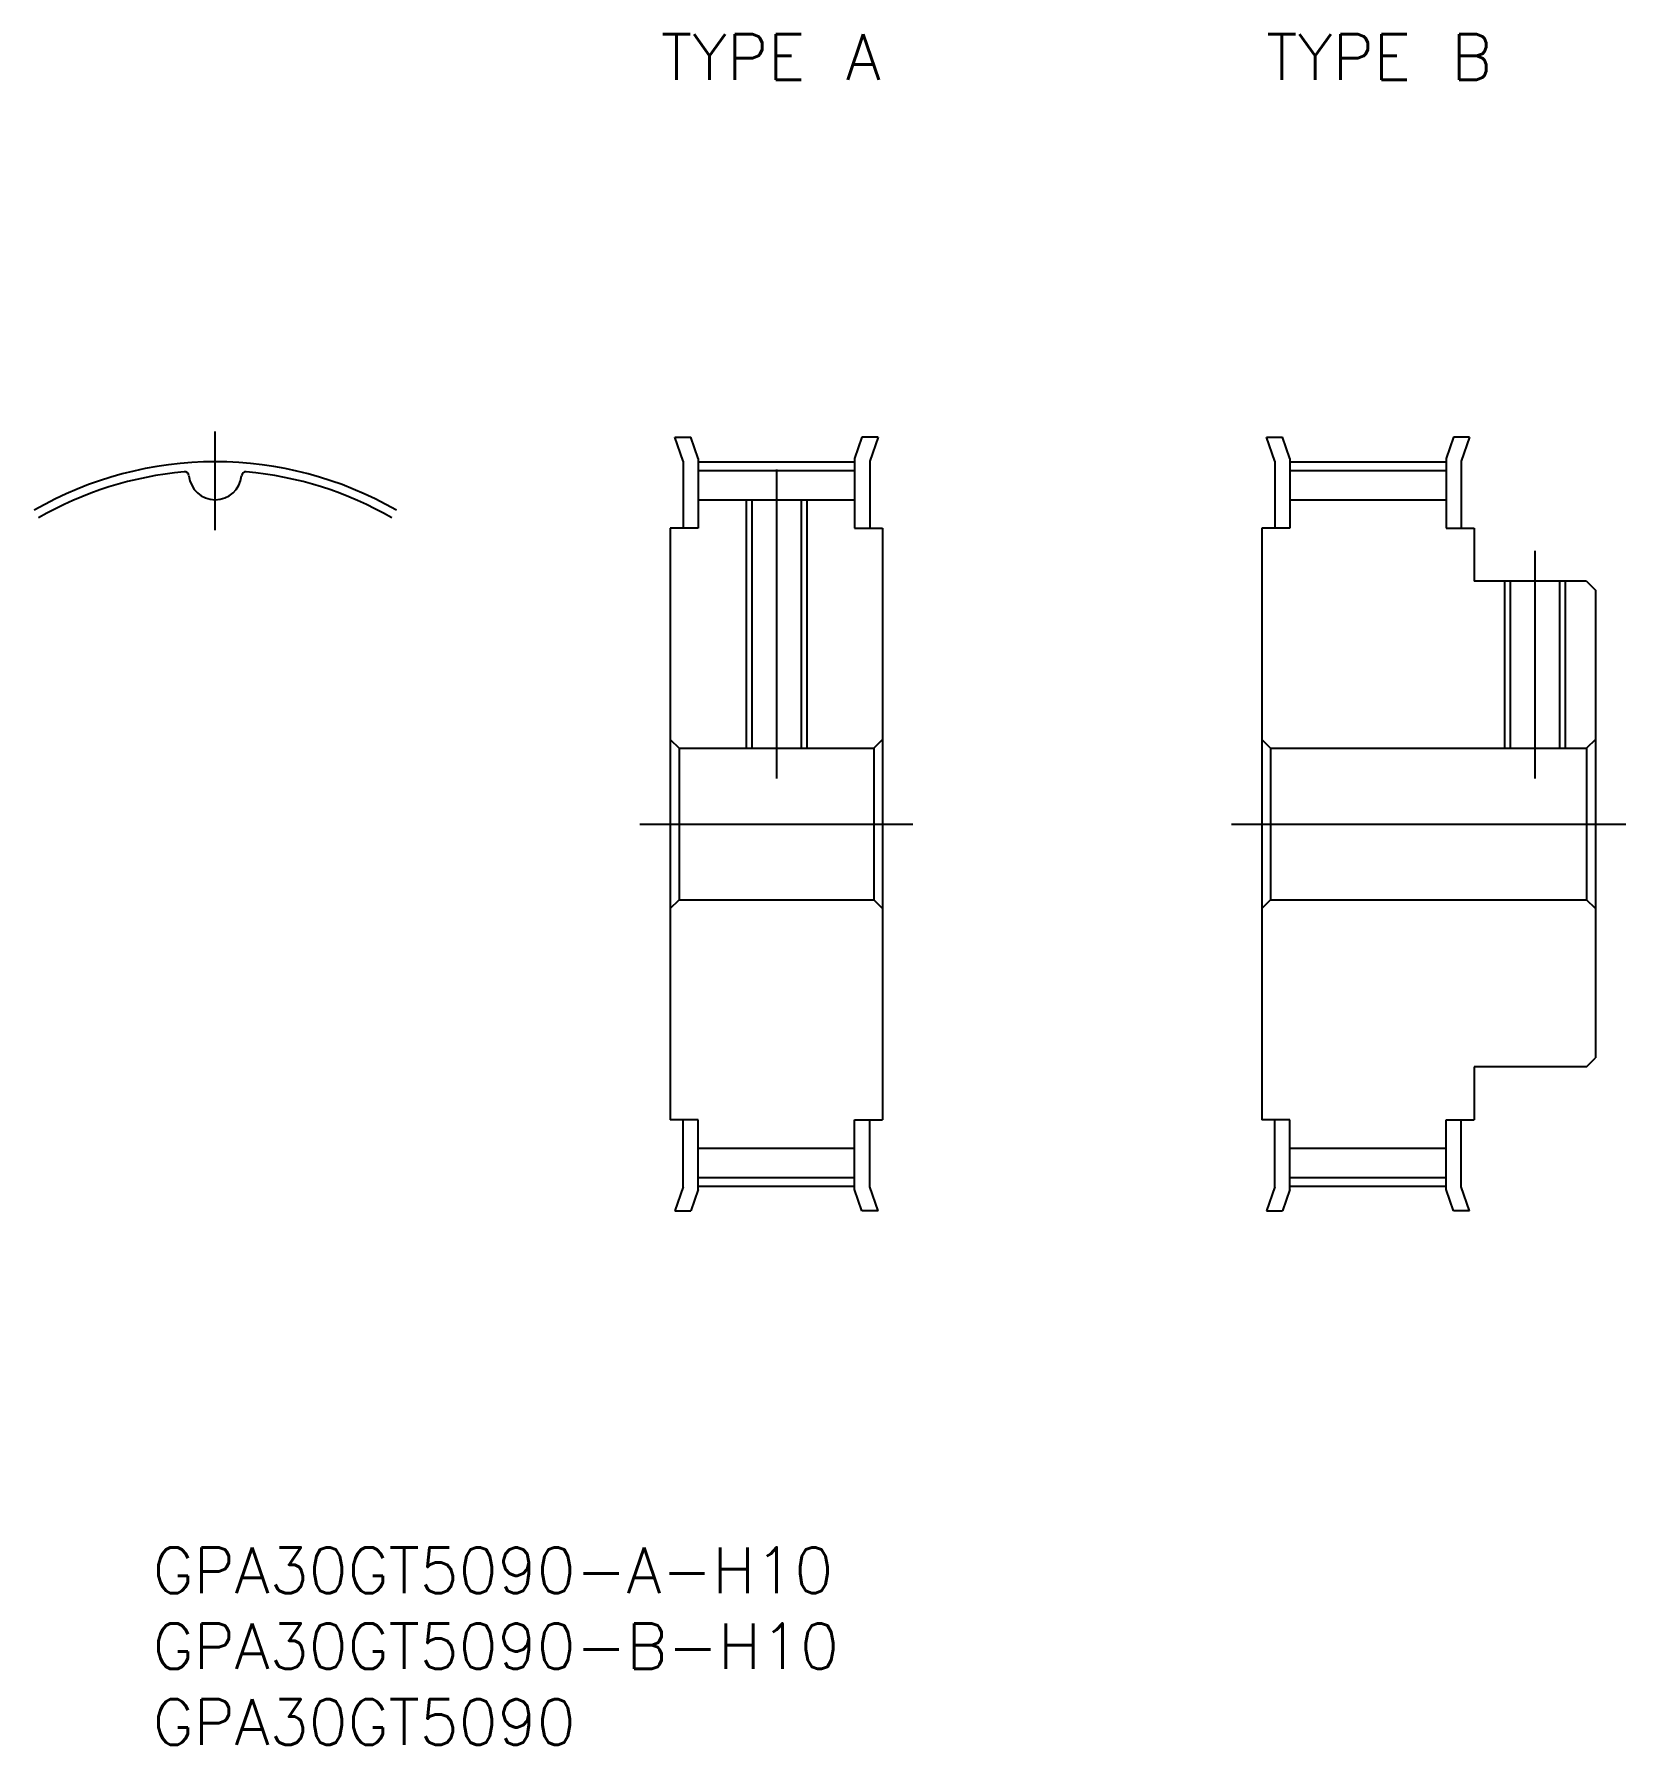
# Model space of a CAD drawing. Extents: x -12 to 93, y -61 to 52.
import ezdxf

# ---------------------------------------------------------------- set-up
doc = ezdxf.new("R2010")
doc.units = 0
doc.linetypes.add('CENTER', pattern=[50.8, 31.75, -6.35, 6.35, -6.35])
doc.layers.get('0').update_dxf_attribs({"linetype": 'CONTINUOUS'})
doc.layers.add('CENTER', color=1, linetype='CONTINUOUS')
doc.styles.get("Standard").update_dxf_attribs({"font": 'txt.shx', "height": 3, "bigfont": 'bigfont.shx'})

# ---------------------------------------------------------------- blocks, each defined once
blk = doc.blocks.new('*U2')
at = {"color": 7, "linetype": 'CONTINUOUS'}
blk.add_text('GPA30GT5090-B-H10', height=3, dxfattribs=at).set_placement((-4.13, -55.69))
blk = doc.blocks.new('*U3')
at = {"color": 7, "linetype": 'CONTINUOUS'}
blk.add_text('GPA30GT5090', height=3, dxfattribs=at).set_placement((-4.13, -60.69))
blk = doc.blocks.new('*U4')
at = {"color": 7, "linetype": 'CONTINUOUS'}
blk.add_text('TYPE A', height=3, dxfattribs=at).set_placement((29.38, 49.06))
blk = doc.blocks.new('*U5')
at = {"color": 7, "linetype": 'CONTINUOUS'}
blk.add_text('TYPE B', height=3, dxfattribs=at).set_placement((69.3, 49.06))
blk = doc.blocks.new('*U6')
at = {"color": 7, "linetype": 'CONTINUOUS'}
blk.add_text('GPA30GT5090-A-H10', height=3, dxfattribs=at).set_placement((-4.13, -50.69))

msp = doc.modelspace()

# ---------------------------------------------------------------- linework, layer by layer
at = {"color": 7, "linetype": 'CONTINUOUS'}
for p, q in [((30.3, 25.5), (31.36, 25.5)), ((30.85, 23.92), (30.3, 25.5)), ((31.85, 24.09), (31.36, 25.5)), ((42.64, 25.5), (42.15, 24.09)), ((43.7, 25.5), (42.64, 25.5)), ((43.7, 25.5), (43.15, 23.92)), ((69.3, 25.5), (70.36, 25.5)), ((69.85, 23.92), (69.3, 25.5)), ((70.85, 24.09), (70.36, 25.5)), ((81.64, 25.5), (81.15, 24.09)), ((82.7, 25.5), (81.64, 25.5)), ((82.7, 25.5), (82.15, 23.92)), ((30.85, 23.92), (30.85, 19.5)), ((31.85, 24.09), (31.85, 19.5)), ((42.15, 24.09), (42.15, 19.5)), ((43.15, 23.92), (43.15, 19.5)), ((69.85, 23.92), (69.85, 19.5)), ((70.85, 24.09), (70.85, 19.5)), ((81.15, 24.09), (81.15, 19.5)), ((82.15, 23.92), (82.15, 19.5)), ((31.85, 23.3), (42.15, 23.3)), ((70.85, 23.3), (81.15, 23.3)), ((31.85, 21.37), (42.15, 21.37)), ((35.38, 21.37), (35.38, 5)), ((38.62, 21.37), (38.62, 5)), ((70.85, 21.37), (81.15, 21.37)), ((30, 19.5), (30, -19.5)), ((31.85, 19.5), (30, 19.5)), ((42.15, 19.5), (44, 19.5)), ((44, 19.5), (44, -19.5)), ((69, 19.5), (69, -19.5)), ((70.85, 19.5), (69, 19.5)), ((81.15, 19.5), (83, 19.5)), ((83, 19.5), (83, 16)), ((90.42, 16), (83, 16)), ((85.38, 16), (85.38, 5)), ((88.62, 16), (88.62, 5)), ((90.42, 16), (91, 15.42)), ((91, 15.42), (91, -15.42)), ((30, 5.58), (30.58, 5)), ((30.58, 5), (43.42, 5)), ((30.58, 5), (30.58, -5)), ((44, 5.58), (43.42, 5)), ((43.42, 5), (43.42, -5)), ((69, 5.58), (69.58, 5)), ((69.58, 5), (90.42, 5)), ((69.58, 5), (69.58, -5)), ((91, 5.58), (90.42, 5)), ((90.42, 5), (90.42, -5)), ((30, -5.58), (30.58, -5)), ((30.58, -5), (43.42, -5)), ((44, -5.58), (43.42, -5)), ((69, -5.58), (69.58, -5)), ((69.58, -5), (90.42, -5)), ((91, -5.58), (90.42, -5)), ((90.42, -16), (91, -15.42)), ((90.42, -16), (83, -16)), ((83, -16), (83, -19.5)), ((31.85, -19.5), (30, -19.5)), ((30.85, -23.92), (30.85, -19.5)), ((31.85, -24.09), (31.85, -19.5)), ((42.15, -24.09), (42.15, -19.5)), ((42.15, -19.5), (44, -19.5)), ((43.15, -23.92), (43.15, -19.5)), ((70.85, -19.5), (69, -19.5)), ((69.85, -23.92), (69.85, -19.5)), ((70.85, -24.09), (70.85, -19.5)), ((81.15, -24.09), (81.15, -19.5)), ((81.15, -19.5), (83, -19.5)), ((82.15, -23.92), (82.15, -19.5)), ((31.85, -21.37), (42.15, -21.37)), ((70.85, -21.37), (81.15, -21.37)), ((31.85, -23.31), (42.15, -23.31)), ((70.85, -23.31), (81.15, -23.31)), ((30.85, -23.92), (30.3, -25.5)), ((31.85, -24.09), (31.36, -25.5)), ((42.64, -25.5), (42.15, -24.09)), ((43.7, -25.5), (43.15, -23.92)), ((69.85, -23.92), (69.3, -25.5)), ((70.85, -24.09), (70.36, -25.5)), ((81.64, -25.5), (81.15, -24.09)), ((82.7, -25.5), (82.15, -23.92)), ((30.3, -25.5), (31.36, -25.5)), ((43.7, -25.5), (42.64, -25.5)), ((69.3, -25.5), (70.36, -25.5)), ((82.7, -25.5), (81.64, -25.5))]:
    msp.add_line(p, q, dxfattribs=at)
at = {"color": 3, "linetype": 'CONTINUOUS'}
for p, q in [((35, 21.37), (35, 5)), ((39, 21.37), (39, 5)), ((85, 16), (85, 5)), ((89, 16), (89, 5))]:
    msp.add_line(p, q, dxfattribs=at)
at = {"color": 7, "linetype": 'CONTINUOUS'}
for centre, radius, start, end in [((0, 0), 23.3, 95.0313, 120), ((-2.02, 22.93), 0.289, 5.1011, 95.0313), ((0, 23.11), 1.74, 185.1011, 354.8989), ((2.02, 22.93), 0.289, 84.9687, 174.8989), ((0, 0), 23.3, 60, 84.9687)]:
    msp.add_arc(centre, radius, start, end, dxfattribs=at)
at = {"layer": 'CENTER', "color": 1, "linetype": 'CENTER'}
for p, q in [((0, 19.37), (0, 25.88)), ((31.85, 23.88), (42.15, 23.88)), ((70.85, 23.88), (81.15, 23.88)), ((37, 23.37), (37, 3)), ((87, 18), (87, 3)), ((28, 0), (46, 0)), ((67, 0), (93, 0)), ((31.85, -23.88), (42.15, -23.88)), ((70.85, -23.88), (81.15, -23.88))]:
    msp.add_line(p, q, dxfattribs=at)
msp.add_arc((0, 0), 23.88, 60, 120, dxfattribs=at)

# ---------------------------------------------------------------- block references
at = {"color": 7, "linetype": 'CONTINUOUS'}
for name in ['*U4', '*U5', '*U6', '*U2', '*U3']:
    msp.add_blockref(name, (0, 0), dxfattribs=at)

doc.saveas('drawing.dxf')
